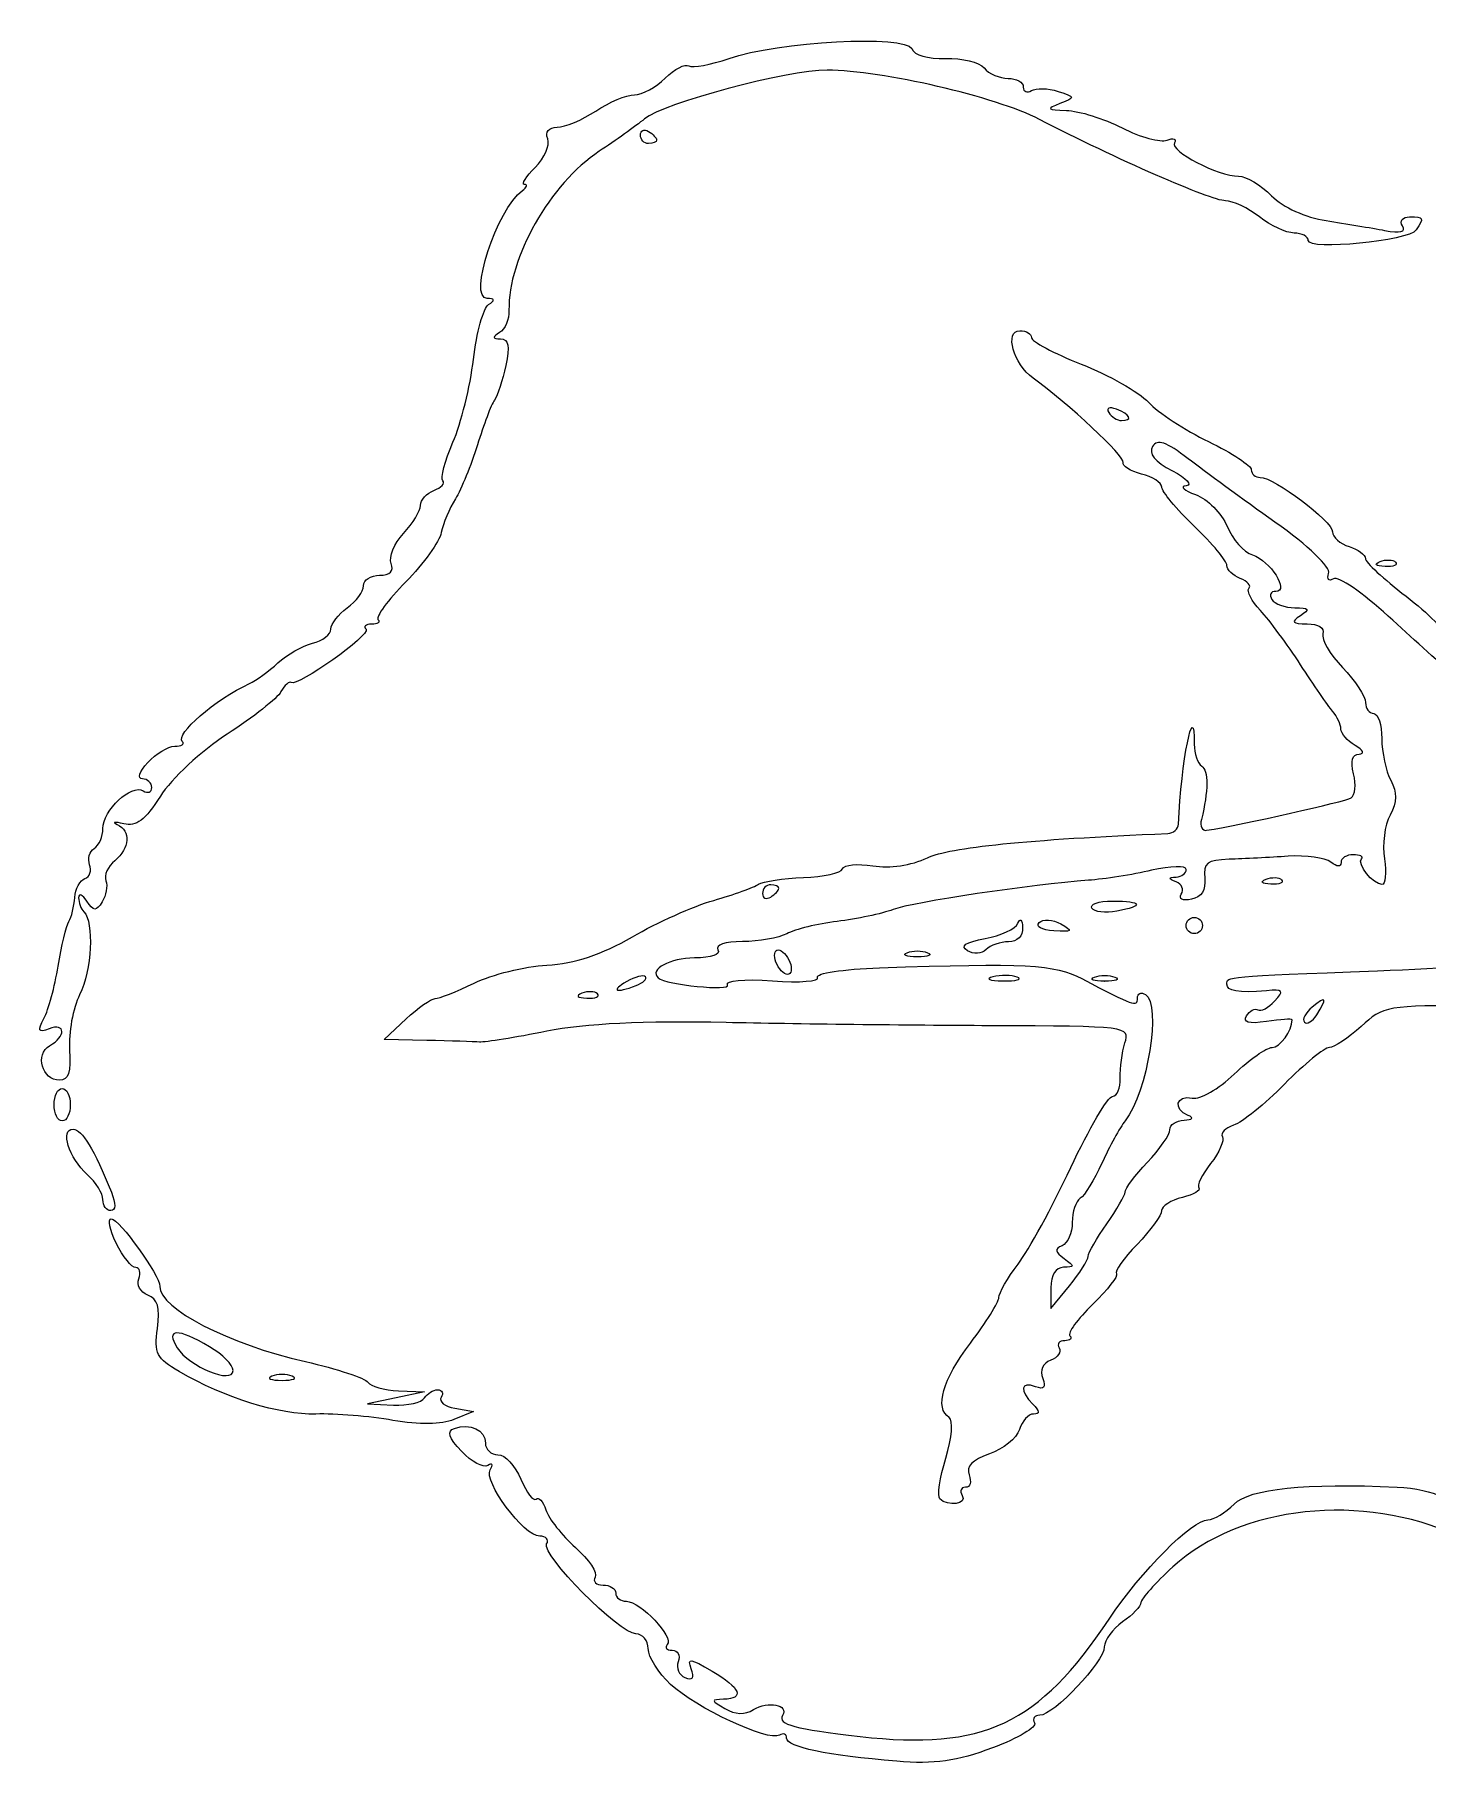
# Model space of a CAD drawing. Extents: x 100 to 384, y 603 to 745.
# Drawn here: x 145.48 to 176.19, y 653.49 to 691.62 of the extents above; entities that cross this region are included whole.
import ezdxf

# ---------------------------------------------------------------- set-up
doc = ezdxf.new("R2010")
doc.units = 0
doc.layers.add('Layer_1', color=7, linetype='CONTINUOUS')

msp = doc.modelspace()

# ---------------------------------------------------------------- linework, layer by layer
at = {"layer": 'Layer_1', "color": 7}
for points in [[(159.015617, 689.214563)], [(161.708814, 672.876573)], [(169.33608, 672.293208)], [(171.046278, 671.799393)], [(162.082108, 670.901797)], [(146.09037, 667.670119)]]:
    msp.add_lwpolyline(points, close=True, dxfattribs=at)
for points in [[(175.934483, 687.310971), (175.936014, 687.310931)], [(169.329192, 683.358627), (169.329759, 683.358259)], [(175.25071, 679.892315), (175.250511, 679.89274)], [(172.736946, 672.890678), (172.736918, 672.890791)], [(167.951214, 671.860772), (167.950335, 671.860913)], [(166.952682, 671.619461), (166.951945, 671.61994)], [(164.940367, 671.289211), (164.941132, 671.289211)], [(158.536732, 670.744128), (158.535456, 670.744043)], [(166.605324, 670.846859), (166.604587, 670.846547)], [(169.069113, 670.750512), (169.070984, 670.750512)], [(157.545513, 670.486289), (157.545825, 670.485835)], [(173.643239, 670.179932), (173.643523, 670.180062)], [(154.128036, 669.446952), (153.187274, 669.469629), (153.671318, 669.918472)], [(147.162064, 665.695103), (147.163141, 665.695222)], [(167.886471, 663.990656), (167.886471, 663.539014), (168.292959, 664.035551)], [(149.337797, 662.693151), (149.337797, 662.694106)], [(150.712174, 662.043835), (150.711976, 662.043835)], [(153.505037, 661.721244), (154.077948, 661.69715), (153.449563, 661.565027), (152.821208, 661.432876), (153.394061, 661.408781)], [(154.748341, 661.339191), (155.154943, 661.267757), (154.724871, 661.089413)]]:
    msp.add_lwpolyline(points, dxfattribs=at)
for points in [[(160.791721, 691.092204), (161.847938, 691.464841), (164.699365, 691.61754), (164.818165, 691.307779)], [(164.818165, 691.307779), (164.87174, 691.164629), (165.169633, 691.078768), (165.564584, 691.092034)], [(159.384518, 690.657795), (159.586345, 690.858913), (159.819466, 690.980618), (159.903995, 690.928333)], [(159.903995, 690.928333), (159.988467, 690.876119), (160.388124, 690.950727), (160.791721, 691.092204)], [(165.564584, 691.092034), (165.924867, 691.10479), (166.306014, 691.009688), (166.411463, 690.882554)], [(158.704713, 690.290969), (158.877343, 690.290969), (159.183456, 690.456767), (159.384518, 690.657795)], [(162.953138, 690.832956), (162.07814, 690.836924), (159.353847, 690.109965), (158.927516, 689.759501)], [(167.635094, 689.74662), (166.667176, 690.248494), (164.168946, 690.828168), (162.953138, 690.832956)], [(166.411463, 690.882554), (166.517762, 690.755391), (166.755107, 690.651332), (166.940606, 690.651332)], [(166.940606, 690.651332), (167.125992, 690.651332), (167.277617, 690.565697), (167.277617, 690.461184)], [(157.851882, 689.933072), (158.14813, 690.129173), (158.531913, 690.290325), (158.704713, 690.290969)], [(167.277617, 690.461184), (167.277617, 690.356699), (167.358688, 690.321379), (167.458751, 690.383032)], [(167.458751, 690.383032), (167.558814, 690.444601), (167.82099, 690.437401), (168.042206, 690.366591)], [(168.042206, 690.366591), (168.432225, 690.242746), (168.433529, 690.23444), (168.08586, 690.098321)], [(157.004719, 689.575187), (157.173948, 689.575187), (157.555718, 689.736818), (157.851882, 689.933072)], [(168.08586, 690.098321), (167.776458, 689.977253), (167.795819, 689.956305), (168.226458, 689.945363)], [(168.226458, 689.945363), (168.501986, 689.93856), (169.055082, 689.76559), (169.455702, 689.56113)], [(156.792971, 689.318481), (156.73316, 689.478043), (156.812814, 689.57445), (157.004719, 689.575187)], [(158.927516, 689.759501), (158.729374, 689.597189), (158.281415, 689.276098), (157.930543, 689.046083)], [(158.836184, 689.40474), (158.836184, 689.509225), (158.916121, 689.544856), (159.015617, 689.483854)], [(159.015617, 689.21462), (158.916404, 689.21462), (158.836184, 689.300254), (158.836184, 689.40474)], [(159.015617, 689.483854), (159.11483, 689.42291), (159.19505, 689.33719), (159.19505, 689.293706)], [(171.732716, 687.953957), (171.415094, 687.957925), (169.297756, 688.884491), (167.635094, 689.74662)], [(169.455702, 689.56113), (169.856351, 689.356837), (170.301674, 689.234638), (170.445305, 689.289769)], [(157.930543, 689.046083), (156.849211, 688.337104), (155.911992, 686.68613), (155.940055, 685.539711)], [(156.518011, 688.690103), (156.723806, 688.895104), (156.846915, 689.177993), (156.792971, 689.318481)], [(159.19505, 689.293706), (159.19505, 689.250251), (159.11483, 689.214563), (159.015617, 689.214563)], [(170.445305, 689.289769), (170.587888, 689.34479), (170.663856, 689.319108), (170.608297, 689.232197)], [(170.608297, 689.232197), (170.497179, 689.054238), (171.571453, 688.4964), (172.024033, 688.4964)], [(156.280751, 688.31441), (156.207617, 688.316326), (156.314767, 688.484914), (156.518011, 688.690103)], [(156.235113, 688.179793), (156.334326, 688.252303), (156.355019, 688.312851), (156.280751, 688.31441)], [(172.024033, 688.4964), (172.185608, 688.4964), (172.513463, 688.302198), (172.750864, 688.064885)], [(155.457768, 685.800913), (155.030786, 685.805732), (155.671217, 687.765427), (156.235113, 688.179793)], [(172.48265, 687.598869), (172.236319, 687.79205), (171.89826, 687.951737), (171.732716, 687.953957)], [(172.750864, 688.064885), (173.005699, 687.80937), (173.497425, 687.585753), (173.95454, 687.516656)], [(173.245623, 687.243779), (173.072993, 687.245695), (172.729434, 687.40575), (172.48265, 687.598869)], [(173.95454, 687.516656), (174.379255, 687.452479), (174.959053, 687.355308), (175.242886, 687.300627)], [(175.636278, 687.400038), (175.56768, 687.512914), (175.635031, 687.598747), (175.792751, 687.598747)], [(175.792751, 687.598747), (176.110146, 687.598747), (176.117318, 687.583723), (175.934483, 687.310971)], [(173.559844, 687.07713), (173.559844, 687.166421), (173.419529, 687.241454), (173.245623, 687.243779)], [(175.936014, 687.310931), (175.775006, 687.067917), (173.559844, 686.849984), (173.559844, 687.07713)], [(175.242886, 687.300627), (175.594411, 687.232936), (175.719957, 687.264712), (175.636278, 687.400038)], [(155.156134, 684.45716), (155.225866, 685.049635), (155.376386, 685.59374), (155.4898, 685.666295)], [(155.4898, 685.666295), (155.636067, 685.759895), (155.626713, 685.798872), (155.457768, 685.800913)], [(155.940055, 685.539711), (155.945724, 685.345255), (155.851614, 685.12432), (155.732559, 685.048728)], [(155.732559, 685.048728), (155.570134, 684.945462), (155.575803, 684.910539), (155.755236, 684.908612)], [(155.755236, 684.908612), (155.930134, 684.90669), (155.960464, 684.750127), (155.869472, 684.322364)], [(167.491264, 684.044121), (167.058811, 684.35278), (166.856247, 685.08974), (167.204001, 685.08974)], [(167.204001, 685.08974), (167.341765, 685.08974), (167.456001, 685.021198), (167.456001, 684.937293)], [(167.456001, 684.937293), (167.456001, 684.853302), (167.950108, 684.590839), (168.554058, 684.353792)], [(154.705255, 682.630654), (154.882987, 683.042757), (155.086033, 683.864691), (155.156134, 684.45716)], [(155.869472, 684.322364), (155.801441, 684.00144), (155.687771, 683.658074), (155.618323, 683.559337)], [(168.554058, 684.353792), (169.158121, 684.116674), (169.824631, 683.738101), (170.035274, 683.512336)], [(169.477217, 682.188602), (169.517752, 682.322), (168.267674, 683.489942), (167.491264, 684.044121)], [(155.618323, 683.559337), (155.549157, 683.460578), (155.380496, 683.016231), (155.244404, 682.571869)], [(169.329759, 683.358259), (169.171019, 683.419516), (169.098735, 683.389582), (169.161664, 683.28779)], [(169.440026, 683.110426), (169.697979, 683.110426), (169.642137, 683.239232), (169.329192, 683.358627)], [(170.035274, 683.512336), (170.247305, 683.286642), (170.842467, 682.896949), (171.360896, 682.646488)], [(169.161664, 683.28779), (169.220625, 683.190221), (169.347617, 683.110426), (169.440026, 683.110426)], [(154.481318, 681.782068), (154.427176, 681.836749), (154.527239, 682.218539), (154.705255, 682.630654)], [(155.244404, 682.571869), (155.108341, 682.127529), (154.88911, 681.592229), (154.757242, 681.382358)], [(170.127513, 682.537796), (170.032552, 682.38464), (170.175702, 682.207628), (170.562603, 682.001592)], [(170.914382, 682.267569), (170.428184, 682.643254), (170.233841, 682.709967), (170.127513, 682.537796)], [(171.360896, 682.646488), (171.879324, 682.396132), (172.3035, 682.116197), (172.3035, 682.024632)], [(169.881211, 681.931414), (169.63573, 681.993295), (169.453123, 682.108835), (169.477217, 682.188602)], [(172.82533, 680.871039), (172.129368, 681.364769), (171.269478, 681.993204), (170.914382, 682.267569)], [(154.285727, 681.569442), (154.447869, 681.631634), (154.536026, 681.727416), (154.481318, 681.782068)], [(170.328943, 681.644874), (170.328943, 681.740544), (170.126833, 681.869605), (169.881211, 681.931414)], [(170.562603, 682.001592), (170.879516, 681.832534), (171.017649, 681.684216), (170.869623, 681.672305)], [(172.3035, 682.024632), (172.3035, 681.933044), (172.391658, 681.857983), (172.499658, 681.857983)], [(172.499658, 681.857983), (172.808493, 681.857983), (174.091198, 680.893594), (174.095422, 680.658197)], [(153.990669, 681.240008), (153.990669, 681.358978), (154.12333, 681.507173), (154.285727, 681.569442)], [(171.047072, 680.780733), (170.652093, 681.160243), (170.328943, 681.549097), (170.328943, 681.644874)], [(170.869623, 681.672305), (170.722505, 681.660116), (170.815765, 681.572129), (171.076836, 681.476403)], [(171.076836, 681.476403), (171.33819, 681.380592), (171.650143, 681.066425), (171.769425, 680.778394)], [(153.615957, 680.621533), (153.822036, 680.842777), (153.990669, 681.121057), (153.990669, 681.240008)], [(154.757242, 681.382358), (154.625431, 681.172424), (154.48625, 680.83905), (154.448323, 680.64143)], [(154.448323, 680.64143), (154.410622, 680.443883), (154.057652, 679.954187), (153.664741, 679.553371)], [(171.765258, 679.916327), (171.765258, 680.012195), (171.44208, 680.401222), (171.047072, 680.780733)], [(171.769425, 680.778394), (171.890181, 680.490346), (172.139403, 680.206133), (172.326319, 680.146781)], [(174.008228, 679.739621), (174.056984, 679.876166), (173.564266, 680.346734), (172.82533, 680.871039)], [(174.095422, 680.658197), (174.096641, 680.541437), (174.260398, 680.394574), (174.458313, 680.3319)], [(153.340997, 679.959312), (153.286288, 680.102263), (153.409595, 680.400326), (153.615957, 680.621533)], [(174.458313, 680.3319), (174.656171, 680.26917), (174.817406, 680.151305), (174.817406, 680.069837)], [(153.087296, 679.699375), (153.322004, 679.699375), (153.407214, 679.786597), (153.340997, 679.959312)], [(172.060373, 679.628733), (171.898515, 679.690953), (171.765258, 679.82044), (171.765258, 679.916327)], [(172.326319, 680.146781), (172.72093, 680.021631), (173.15534, 679.345061), (172.841119, 679.345061)], [(174.817406, 680.069837), (174.817406, 679.988398), (175.221371, 679.613655), (175.71511, 679.237129)], [(175.250511, 679.89274), (175.040181, 679.901528), (174.999645, 679.94382), (175.141094, 680.001222)], [(175.141094, 680.001222), (175.271488, 680.053096), (175.425551, 680.046775), (175.485135, 679.986765)], [(175.485135, 679.986765), (175.543812, 679.927209), (175.438647, 679.884576), (175.25071, 679.892315)], [(152.733844, 679.469598), (152.733844, 679.595825), (152.892867, 679.699375), (153.087296, 679.699375)], [(153.664741, 679.553371), (153.271888, 679.152566), (152.996077, 678.77905), (153.051721, 678.723347)], [(172.250861, 679.410833), (172.307271, 679.46849), (172.222515, 679.566484), (172.060373, 679.628733)], [(174.113677, 679.621643), (174.008795, 679.557382), (173.964574, 679.609738), (174.008228, 679.739621)], [(175.323589, 678.798607), (174.761195, 679.31496), (174.216745, 679.68534), (174.113677, 679.621643)], [(152.374779, 678.981121), (152.572354, 679.123392), (152.733844, 679.343287), (152.733844, 679.469598)], [(172.505696, 678.921338), (172.306987, 679.133115), (172.192864, 679.353282), (172.250861, 679.410833)], [(172.841119, 679.345061), (172.732269, 679.345061), (172.695702, 679.264274), (172.75608, 679.165543)], [(172.75608, 679.165543), (172.815891, 679.066784), (173.043995, 678.984749), (173.260477, 678.983219)], [(175.71511, 679.237129), (176.208849, 678.860609), (176.612786, 678.447955), (176.612786, 678.320118)], [(152.015686, 678.512098), (152.015686, 678.627638), (152.177261, 678.838791), (152.374779, 678.981121)], [(153.051721, 678.723347), (153.10728, 678.667618), (153.046052, 678.62198), (152.913674, 678.62198)], [(173.387866, 677.72857), (173.100574, 678.172924), (172.703667, 678.709658), (172.505696, 678.921338)], [(173.385768, 678.806535), (173.168634, 678.666674), (173.199249, 678.631864), (173.534587, 678.629738)], [(173.260477, 678.983219), (173.580197, 678.981297), (173.603469, 678.947984), (173.385768, 678.806535)], [(178.435406, 676.023511), (177.317762, 676.992694), (176.363138, 677.844023), (175.323589, 678.798607)], [(152.788382, 678.508112), (152.907154, 678.389511), (151.271563, 677.229177), (151.137258, 677.336499)], [(151.608149, 678.199618), (151.832086, 678.255914), (152.015686, 678.396427), (152.015686, 678.512098)], [(152.913674, 678.62198), (152.782146, 678.62198), (152.725737, 678.570814), (152.788382, 678.508112)], [(173.534587, 678.629738), (173.779217, 678.627814), (173.923699, 678.537697), (173.881661, 678.411386)], [(173.881661, 678.411386), (173.841693, 678.292756), (174.036716, 677.957675), (174.315447, 677.666605)], [(150.845148, 677.767113), (151.040738, 677.948757), (151.384014, 678.143361), (151.608149, 678.199618)], [(150.220307, 677.312487), (150.368559, 677.38083), (150.649586, 677.58552), (150.845148, 677.767113)], [(174.094288, 676.703809), (173.992241, 676.823148), (173.6751, 677.28422), (173.387866, 677.72857)], [(174.315447, 677.666605), (174.593809, 677.375544), (174.821261, 677.028192), (174.821261, 676.894723)], [(148.739119, 676.033722), (148.576127, 676.196629), (149.463825, 676.96289), (150.220307, 677.312487)], [(151.137258, 677.336499), (151.095872, 677.370005), (150.994675, 677.278843), (150.913604, 677.133935)], [(150.913604, 677.133935), (150.832817, 676.989028), (150.30013, 676.568511), (149.730452, 676.199455)], [(170.696143, 674.212527), (170.75482, 675.58307), (171.046704, 677.043292), (171.046704, 675.973616)], [(174.821261, 676.894723), (174.821261, 676.761324), (174.901198, 676.652077), (175.000694, 676.652077)], [(174.278823, 676.30877), (174.278823, 676.406735), (174.196052, 676.584553), (174.094288, 676.703809)], [(175.000694, 676.652077), (175.099907, 676.652077), (175.180127, 676.4043), (175.180127, 676.10166)], [(149.730452, 676.199455), (149.16083, 675.830384), (148.496587, 675.214333), (148.254367, 674.830443)], [(174.593044, 675.947574), (174.420414, 676.048317), (174.278823, 676.210771), (174.278823, 676.30877)], [(175.180127, 676.10166), (175.180127, 675.798934), (175.269135, 675.384874), (175.378269, 675.181536)], [(147.976061, 675.570002), (148.154927, 675.767463), (148.423141, 675.929066), (148.572442, 675.929066)], [(148.572442, 675.929066), (148.721545, 675.929066), (148.796663, 675.976263), (148.739119, 676.033722)], [(171.046704, 675.973616), (171.046704, 675.765468), (171.119837, 675.549694), (171.209696, 675.494076)], [(174.557894, 675.324431), (174.488162, 675.607045), (174.526713, 675.755555), (174.679217, 675.759155)], [(174.679217, 675.759155), (174.810745, 675.763123), (174.773894, 675.84238), (174.593044, 675.947574)], [(147.85814, 675.210923), (147.740219, 675.210923), (147.791809, 675.366403), (147.976061, 675.570002)], [(171.209696, 675.494076), (171.361916, 675.39937), (171.358798, 674.943157), (171.204026, 674.317261)], [(174.502619, 674.793488), (174.593044, 674.849415), (174.619689, 675.08835), (174.557894, 675.324431)], [(146.988187, 674.116551), (146.988187, 674.516755), (147.617535, 675.107569), (147.874581, 674.94869)], [(148.065352, 675.020775), (148.065352, 675.12526), (147.971809, 675.210923), (147.85814, 675.210923)], [(147.874581, 674.94869), (147.979746, 674.88372), (148.065352, 674.91646), (148.065352, 675.020775)], [(175.378269, 675.181536), (175.523119, 674.908503), (175.519434, 674.707683), (175.361261, 674.413648)], [(148.254367, 674.830443), (147.919963, 674.300392), (147.725563, 674.15379), (147.446464, 674.221113)], [(171.316562, 674.077195), (172.138297, 674.210367), (174.37163, 674.712533), (174.502619, 674.793488)], [(147.446464, 674.221113), (147.244354, 674.269954), (147.180008, 674.263293), (147.303315, 674.206373)], [(147.303315, 674.206373), (147.610392, 674.065434), (147.585362, 673.686249), (147.250307, 673.408281)], [(170.463986, 674.008432), (170.588426, 674.013251), (170.691608, 674.105547), (170.696143, 674.212527)], [(171.204026, 674.317261), (171.166042, 674.169038), (171.221034, 674.060924), (171.316562, 674.077195)], [(175.361261, 674.413648), (175.243056, 674.194615), (175.188348, 673.760395), (175.236253, 673.448632)], [(146.796282, 673.677386), (146.902014, 673.742639), (146.988187, 673.940186), (146.988187, 674.116551)], [(165.162858, 673.471514), (165.656171, 673.703586), (167.346017, 673.874875), (170.463986, 674.008432)], [(146.696219, 673.319316), (146.646045, 673.450929), (146.690549, 673.612189), (146.796282, 673.677386)], [(147.250307, 673.408281), (147.097803, 673.281658), (147.009362, 673.082637), (147.054149, 672.966051)], [(163.961649, 673.294207), (164.335765, 673.233517), (164.803793, 673.302994), (165.162858, 673.471514)], [(171.814808, 673.438904), (171.326483, 673.422746), (171.240253, 673.356557), (171.276197, 673.023569)], [(173.114351, 673.505915), (172.719343, 673.479269), (172.134584, 673.449222), (171.814808, 673.438904)], [(174.056956, 673.375294), (173.932515, 673.473543), (173.509274, 673.532362), (173.114351, 673.505915)], [(174.550184, 673.540044), (174.403066, 673.540044), (174.281176, 673.462913), (174.281176, 673.368491)], [(174.731318, 673.451887), (174.780641, 673.500557), (174.697586, 673.540044), (174.550184, 673.540044)], [(175.184946, 672.881791), (174.989356, 672.881791), (174.622524, 673.343158), (174.731318, 673.451887)], [(175.236253, 673.448632), (175.285293, 673.13687), (175.261765, 672.881791), (175.184946, 672.881791)], [(146.368534, 672.595441), (146.382707, 672.789699), (146.483337, 672.978078), (146.591337, 673.014155)], [(146.591337, 673.014155), (146.699904, 673.050155), (146.746959, 673.187607), (146.696219, 673.319316)], [(161.442215, 672.88701), (161.541428, 672.954588), (161.98539, 673.021344), (162.429664, 673.035659)], [(162.429664, 673.035659), (162.874052, 673.050115), (163.262597, 673.136118), (163.293041, 673.227507)], [(163.293041, 673.227507), (163.324222, 673.318896), (163.624496, 673.348944), (163.961649, 673.294207)], [(170.106707, 673.19581), (169.687009, 673.099404), (169.060893, 673.000418), (168.715349, 672.975842)], [(170.869708, 673.216503), (170.869708, 673.302053), (170.526404, 673.29301), (170.106707, 673.19581)], [(170.646423, 672.94194), (170.467274, 673.014138), (170.46699, 673.03588), (170.645488, 673.046935)], [(170.645488, 673.046935), (170.769929, 673.054588), (170.869708, 673.131124), (170.869708, 673.216503)], [(171.276197, 673.023569), (171.304543, 672.759578), (171.207882, 672.603735), (170.983463, 672.557477)], [(172.736918, 672.890791), (172.526587, 672.899579), (172.486052, 672.941871), (172.6275, 672.999245)], [(172.6275, 672.999245), (172.757894, 673.051034), (172.912042, 673.044797), (172.971655, 672.985071)], [(174.281176, 673.368491), (174.281176, 673.263269), (174.194719, 673.265792), (174.056956, 673.375294)], [(146.633034, 672.51782), (146.535806, 672.666043), (146.455302, 672.699634), (146.453601, 672.592683)], [(147.054149, 672.966051), (147.09837, 672.849462), (147.059819, 672.64026), (146.972795, 672.501095)], [(160.454795, 672.53387), (160.899154, 672.660493), (161.343456, 672.819443), (161.442215, 672.88701)], [(161.708814, 672.876573), (161.609601, 672.876573), (161.529381, 672.79091), (161.529381, 672.686425)], [(161.529381, 672.686425), (161.529381, 672.581996), (161.609318, 672.546308), (161.708814, 672.60731)], [(161.888247, 672.797429), (161.888247, 672.840913), (161.807743, 672.876573), (161.708814, 672.876573)], [(161.708814, 672.60731), (161.807743, 672.668254), (161.888247, 672.753946), (161.888247, 672.797429)], [(168.715349, 672.975842), (167.474653, 672.888166), (164.846426, 672.494743), (164.406348, 672.330951)], [(170.76066, 672.669558), (170.821037, 672.769395), (170.774833, 672.89188), (170.646423, 672.94194)], [(170.983463, 672.557477), (170.789006, 672.517281), (170.695378, 672.56513), (170.76066, 672.669558)], [(172.971655, 672.985071), (173.030049, 672.925487), (172.92545, 672.882883), (172.736946, 672.890678)], [(146.237289, 672.065957), (146.2954, 672.162931), (146.354644, 672.401237), (146.368534, 672.595441)], [(146.453601, 672.592683), (146.452354, 672.485788), (146.503774, 672.344651), (146.569538, 672.279508)], [(146.569538, 672.279508), (146.796877, 672.052113), (146.742452, 670.988066), (146.475711, 670.4532)], [(146.972795, 672.501095), (146.833897, 672.285436), (146.783724, 672.28793), (146.633034, 672.51782)], [(158.659415, 671.730426), (159.202534, 672.045653), (160.010464, 672.407195), (160.454795, 672.53387)], [(164.406348, 672.330951), (164.160017, 672.239081), (163.604937, 672.121074), (163.173872, 672.068803)], [(168.786839, 672.361977), (168.735249, 672.447441), (168.936792, 672.517457), (169.239986, 672.517457)], [(169.336023, 672.293237), (169.087425, 672.245473), (168.839649, 672.276229), (168.786839, 672.361977)], [(169.239986, 672.517457), (169.906496, 672.517457), (169.952049, 672.411044), (169.33608, 672.293208)], [(146.000597, 671.081664), (146.072597, 671.526011), (146.179463, 671.968947), (146.237289, 672.065957)], [(163.173872, 672.068803), (162.742978, 672.016589), (162.243315, 671.894926), (162.063655, 671.798832)], [(166.436379, 671.691572), (166.784559, 671.757052), (167.109324, 671.908762), (167.158137, 672.029067)], [(167.261601, 671.933653), (167.27294, 671.745603), (167.145097, 671.619461), (166.952682, 671.619461)], [(167.158137, 672.029067), (167.20746, 672.152885), (167.253097, 672.111726), (167.261601, 671.933653)], [(167.950335, 671.860913), (167.686997, 671.877071), (167.541523, 671.957745), (167.62608, 672.042416)], [(167.62608, 672.042416), (167.710836, 672.127172), (167.924171, 672.114331), (168.103434, 672.014013)], [(168.103434, 672.014013), (168.382363, 671.857852), (168.360253, 671.836535), (167.951214, 671.860772)], [(170.866845, 671.978883), (170.866845, 672.077642), (170.946782, 672.158373), (171.046278, 672.158373)], [(171.046278, 671.799393), (170.946782, 671.799393), (170.866845, 671.880209), (170.866845, 671.978883)], [(171.046278, 672.158373), (171.145491, 672.158373), (171.225711, 672.077557), (171.225711, 671.978883)], [(171.225711, 671.978883), (171.225711, 671.880152), (171.145491, 671.799393), (171.046278, 671.799393)], [(156.777012, 671.105231), (157.388219, 671.140806), (157.984997, 671.338919), (158.659415, 671.730426)], [(161.086156, 671.623906), (160.698064, 671.623906), (160.480193, 671.551509), (160.546326, 671.444416)], [(162.063655, 671.798832), (161.884222, 671.702737), (161.444001, 671.623906), (161.086156, 671.623906)], [(166.044036, 671.424066), (165.878209, 671.526794), (165.999249, 671.60965), (166.436379, 671.691572)], [(166.951945, 671.61994), (166.774779, 671.61994), (166.551352, 671.542554), (166.456732, 671.447877)], [(155.172461, 670.71024), (155.562849, 670.898801), (156.284833, 671.076595), (156.777012, 671.105231)], [(160.029003, 671.264926), (159.491242, 671.264926), (159.024631, 671.008759), (159.226656, 670.824641)], [(160.546326, 671.444416), (160.611239, 671.337918), (160.40346, 671.264926), (160.029003, 671.264926)], [(161.824439, 671.171088), (161.76888, 671.319312), (161.79014, 671.44038), (161.874612, 671.44038)], [(162.082108, 670.901797), (161.997069, 670.901797), (161.880282, 671.023091), (161.824439, 671.171088)], [(161.874612, 671.44038), (161.959085, 671.44038), (162.076439, 671.319085), (162.132282, 671.171088)], [(162.132282, 671.171088), (162.187841, 671.022865), (162.166581, 670.901797), (162.082108, 670.901797)], [(164.109759, 671.046537), (167.329208, 671.158534), (167.964593, 671.124263), (168.568685, 670.807604)], [(164.941132, 671.289211), (164.694801, 671.289211), (164.593264, 671.329973), (164.716628, 671.379834)], [(164.716628, 671.379834), (164.841069, 671.429752), (165.042017, 671.429752), (165.165437, 671.379834)], [(165.165437, 671.379834), (165.289595, 671.32986), (165.190949, 671.289211), (164.940367, 671.289211)], [(166.456732, 671.447877), (166.360921, 671.352463), (166.177236, 671.34223), (166.044036, 671.424066)], [(175.084968, 670.980898), (176.566099, 671.037704), (178.006808, 671.132381), (178.286417, 671.191824)], [(145.689664, 669.93232), (145.788877, 670.120002), (145.928625, 670.637302), (146.000597, 671.081664)], [(154.309028, 670.367313), (154.3935, 670.367313), (154.782102, 670.521603), (155.172461, 670.71024)], [(158.535456, 670.744043), (158.171545, 670.532295), (158.288559, 670.4813), (158.739834, 670.654638)], [(158.948464, 670.850512), (158.902543, 670.896831), (158.718008, 670.848596), (158.536732, 670.744128)], [(158.739834, 670.654638), (158.899425, 670.716207), (158.993252, 670.804364), (158.948464, 670.850512)], [(159.226656, 670.824641), (159.395034, 670.670464), (160.849604, 670.526138), (160.759151, 670.672562)], [(160.759151, 670.672562), (160.700757, 670.768968), (161.110307, 670.804656), (161.748952, 670.758565)], [(161.748952, 670.758565), (162.353696, 670.714798), (162.797233, 670.749778), (162.743374, 670.837595)], [(162.743374, 670.837595), (162.691217, 670.92442), (163.304719, 671.018502), (164.109759, 671.046537)], [(166.604587, 670.846547), (166.429689, 670.800994), (166.529752, 670.760827), (166.826256, 670.757255)], [(167.14385, 670.840055), (167.021393, 670.889378), (166.779967, 670.892185), (166.605324, 670.846859)], [(166.826256, 670.757255), (167.12259, 670.753287), (167.265456, 670.790761), (167.14385, 670.840055)], [(168.568685, 670.807604), (169.716688, 670.205718), (169.792543, 670.179025), (169.792543, 670.376234)], [(169.070984, 670.750512), (168.824937, 670.750512), (168.72306, 670.791274), (168.84563, 670.840994)], [(168.84563, 670.840994), (168.970071, 670.89094), (169.171019, 670.89094), (169.294467, 670.840994)], [(169.294467, 670.840994), (169.418908, 670.791161), (169.319979, 670.750512), (169.069113, 670.750512)], [(171.763529, 670.687274), (171.763529, 670.856417), (171.708537, 670.851541), (175.084968, 670.980898)], [(146.475711, 670.4532), (146.328026, 670.156954), (146.22768, 669.611611), (146.253192, 669.241315)], [(153.671318, 669.918472), (153.937491, 670.165427), (154.224527, 670.367313), (154.309028, 670.367313)], [(157.545825, 670.485835), (157.403526, 670.428434), (157.444628, 670.385914), (157.655242, 670.377382)], [(157.889667, 670.471832), (157.831274, 670.531416), (157.674234, 670.537964), (157.545513, 670.486289)], [(157.655242, 670.377382), (157.844597, 670.369728), (157.950499, 670.411936), (157.889667, 670.471832)], [(169.971976, 670.456908), (170.327781, 670.236854), (170.016763, 668.314077), (169.522231, 667.674068)], [(169.792543, 670.376234), (169.792543, 670.481541), (169.87248, 670.517853), (169.971976, 670.456908)], [(172.638074, 670.542055), (172.006798, 670.48933), (171.763529, 670.529299), (171.763529, 670.687274)], [(172.817507, 670.311371), (173.030956, 670.541403), (173.005727, 670.572669), (172.638074, 670.542055)], [(173.745286, 670.009258), (173.984814, 670.389321), (173.957318, 670.438976), (173.643239, 670.179932)], [(172.636373, 669.86276), (172.24111, 669.804735), (172.110433, 669.840934), (172.199894, 669.986408)], [(172.199894, 669.986408), (172.26906, 670.10002), (172.382729, 670.159803), (172.44906, 670.119041)], [(172.44906, 670.119041), (172.51539, 670.078477), (172.681784, 670.164962), (172.817507, 670.311371)], [(173.643523, 670.180062), (173.49442, 670.055224), (173.416184, 669.906235), (173.474294, 669.8491)], [(173.474294, 669.8491), (173.530137, 669.791869), (173.65316, 669.864124), (173.745286, 670.009258)], [(177.308294, 670.212992), (175.311485, 670.219795), (175.204619, 670.200236), (174.723664, 669.754973)], [(145.800499, 669.702175), (145.563239, 669.611069), (145.543113, 669.652994), (145.689664, 669.93232)], [(145.814672, 669.328795), (146.182184, 669.534392), (146.170902, 669.844108), (145.800499, 669.702175)], [(156.774234, 669.64722), (156.083063, 669.508719), (155.416637, 669.402051), (155.293189, 669.409988)], [(160.724058, 669.839692), (158.908042, 669.879802), (157.621737, 669.816731), (156.774234, 669.64722)], [(166.526152, 669.770385), (164.816209, 669.776054), (162.205217, 669.807264), (160.724058, 669.839692)], [(169.517582, 669.390545), (169.634086, 669.753765), (169.579661, 669.760379), (166.526152, 669.770385)], [(173.200467, 669.90168), (173.200467, 669.926341), (172.947334, 669.908483), (172.636373, 669.86276)], [(172.76002, 669.289711), (172.936335, 669.289711), (173.200467, 669.656809), (173.200467, 669.90168)], [(174.723664, 669.754973), (174.447853, 669.499174), (174.132754, 669.289402), (174.023734, 669.288651)], [(146.034641, 668.56805), (145.648562, 668.56805), (145.48248, 669.142789), (145.814672, 669.328795)], [(146.253192, 669.241315), (146.286074, 668.748127), (146.22768, 668.56805), (146.034641, 668.56805)], [(155.293189, 669.409988), (155.169598, 669.417642), (154.645415, 669.4355), (154.128036, 669.446952)], [(169.412984, 668.616919), (169.407315, 668.839042), (169.452386, 669.187227), (169.517582, 669.390545)], [(171.926379, 668.701157), (172.262426, 669.024867), (172.637535, 669.289711), (172.76002, 669.289711)], [(174.023734, 669.288651), (173.914033, 669.288152), (173.470864, 668.926219), (173.037504, 668.484896)], [(169.244889, 668.212965), (169.34637, 668.212965), (169.421488, 668.39478), (169.412984, 668.616919)], [(171.001123, 668.17571), (171.17602, 668.140673), (171.58642, 668.373653), (171.926379, 668.701157)], [(173.037504, 668.484896), (172.604115, 668.043573), (172.097932, 667.634406), (171.912745, 667.575626)], [(145.910937, 668.029201), (145.910937, 668.226634), (145.991724, 668.388283), (146.09037, 668.388283)], [(146.09037, 668.388283), (146.189015, 668.388283), (146.269803, 668.226736), (146.269803, 668.029201)], [(168.323488, 666.642008), (168.729863, 667.50603), (169.1446, 668.212965), (169.244889, 668.212965)], [(170.911264, 667.792783), (170.569406, 667.930774), (170.643674, 668.247491), (171.001123, 668.17571)], [(146.09037, 667.670119), (145.991441, 667.670119), (145.910937, 667.831666), (145.910937, 668.029201)], [(146.269803, 668.029201), (146.269803, 667.83174), (146.189299, 667.670119), (146.09037, 667.670119)], [(169.522231, 667.674068), (169.406861, 667.525844), (169.177141, 667.105231), (169.009699, 666.739128)], [(170.507837, 667.478307), (170.507837, 667.585882), (170.648152, 667.680446), (170.821973, 667.688185)], [(170.821973, 667.688185), (171.00991, 667.696972), (171.04591, 667.738755), (170.911264, 667.792783)], [(146.646782, 666.486822), (146.237885, 666.856885), (146.038382, 667.491058), (146.331513, 667.489082)], [(146.331513, 667.489082), (146.526253, 667.488135), (146.800278, 667.037123), (147.176237, 666.099065)], [(170.014042, 666.759546), (170.285601, 667.047263), (170.507837, 667.370699), (170.507837, 667.478307)], [(171.666697, 667.323315), (171.715737, 667.243321), (171.5998, 666.977145), (171.406193, 666.731894)], [(171.912745, 667.575626), (171.727642, 667.516864), (171.616524, 667.403308), (171.666697, 667.323315)], [(167.161567, 664.515496), (167.393157, 664.82106), (167.917141, 665.777985), (168.323488, 666.642008)], [(169.009699, 666.739128), (168.842738, 666.373031), (168.626965, 666.024897), (168.530786, 665.965497)], [(169.520077, 666.102396), (169.520219, 666.176097), (169.74288, 666.471835), (170.014042, 666.759546)], [(171.406193, 666.731894), (171.212587, 666.486612), (171.097047, 666.24448), (171.148241, 666.193748)], [(146.98796, 665.936592), (146.98796, 666.069282), (146.834606, 666.316998), (146.646782, 666.486822)], [(171.148241, 666.193748), (171.197847, 666.143178), (171.034004, 666.049861), (170.783252, 665.986762)], [(147.163141, 665.695222), (147.067047, 665.695222), (146.98796, 665.803874), (146.98796, 665.936592)], [(147.176237, 666.099065), (147.278285, 665.845591), (147.273182, 665.695103), (147.162064, 665.695103)], [(168.530786, 665.965497), (168.434691, 665.906224), (168.355888, 665.667028), (168.355888, 665.434219)], [(169.116111, 665.40204), (169.338348, 665.713528), (169.519878, 666.028678), (169.520077, 666.102396)], [(170.783252, 665.986762), (170.532669, 665.923663), (170.326108, 665.791994), (170.326108, 665.694281)], [(147.282735, 664.976531), (147.134767, 665.272783), (147.086011, 665.515148), (147.173034, 665.515148)], [(147.173034, 665.515148), (147.347365, 665.515157), (148.242943, 664.267269), (148.242943, 664.024348)], [(168.355888, 665.434219), (168.355888, 665.201494), (168.254124, 664.969963), (168.131384, 664.919878)], [(168.705995, 664.683891), (168.708518, 664.767513), (168.894215, 665.090558), (169.116111, 665.40204)], [(170.326108, 665.694281), (170.326108, 665.596542), (170.08403, 665.262147), (169.785797, 664.951241)], [(147.712184, 664.437915), (147.623743, 664.437915), (147.43042, 664.68022), (147.282735, 664.976531)], [(168.131384, 664.919878), (167.963289, 664.85145), (167.974061, 664.781604), (168.176171, 664.638341)], [(168.176171, 664.638341), (168.413148, 664.470303), (168.412014, 664.447541), (168.164833, 664.445047)], [(168.292959, 664.035551), (168.517463, 664.308612), (168.702367, 664.600385), (168.705995, 664.683891)], [(169.785797, 664.951241), (169.488584, 664.640331), (169.283327, 664.348243), (169.329447, 664.302152)], [(147.778231, 664.191726), (147.829822, 664.32708), (147.800908, 664.437915), (147.712184, 664.437915)], [(166.738411, 663.778287), (166.738411, 663.878237), (166.928899, 664.209938), (167.161567, 664.515496)], [(168.164833, 664.445047), (167.987951, 664.443133), (167.886471, 664.277717), (167.886471, 663.990656)], [(169.329447, 664.302152), (169.375368, 664.256032), (169.139809, 663.953006), (168.806086, 663.628669)], [(147.978074, 663.832672), (147.816215, 663.894808), (147.726357, 664.056298), (147.778231, 664.191726)], [(148.242943, 664.024348), (148.242943, 663.530913), (149.746326, 662.754093), (151.452159, 662.366117)], [(148.188688, 663.096988), (148.25105, 663.561462), (148.197192, 663.748447), (147.978074, 663.832672)], [(166.110055, 662.773654), (166.455711, 663.226282), (166.738411, 663.678369), (166.738411, 663.778287)], [(168.806086, 663.628669), (168.471995, 663.304337), (168.246527, 662.991222), (168.304978, 662.932862)], [(148.667771, 662.146926), (148.171822, 662.435237), (148.11476, 662.548411), (148.188688, 663.096988)], [(149.337797, 662.694106), (148.635967, 663.108676), (148.358398, 663.100534), (148.62528, 662.672279)], [(165.643671, 661.132035), (165.316524, 661.334372), (165.498537, 661.971342), (166.110055, 662.773654)], [(168.190174, 662.826818), (168.068285, 662.826818), (168.01471, 662.754506), (168.068568, 662.666179)], [(168.304978, 662.932862), (168.362237, 662.874469), (168.310647, 662.826818), (168.190174, 662.826818)], [(148.62528, 662.672279), (148.887201, 662.252709), (149.85923, 661.857205), (149.85923, 662.170141)], [(149.85923, 662.170141), (149.85923, 662.288431), (149.624521, 662.523752), (149.337797, 662.693151)], [(151.452159, 662.366117), (152.153563, 662.206669), (152.773472, 662.001545), (152.829797, 661.910457)], [(167.880915, 662.395329), (167.706867, 662.328346), (167.638269, 662.172384), (167.704316, 661.997449)], [(168.068568, 662.666179), (168.12186, 662.577851), (168.037104, 662.455848), (167.880915, 662.395329)], [(151.68426, 661.211076), (150.886817, 661.186981), (149.667182, 661.565897), (148.667771, 662.146926)], [(150.711976, 662.043835), (150.588386, 661.99386), (150.689299, 661.953353), (150.93648, 661.953353)], [(151.160984, 662.043835), (151.037393, 662.09364), (150.835567, 662.09364), (150.712174, 662.043835)], [(150.93648, 661.953353), (151.183378, 661.953353), (151.284376, 661.994116), (151.160984, 662.043835)], [(167.704316, 661.997449), (167.781986, 661.792051), (167.737765, 661.739525), (167.544159, 661.813736)], [(152.829797, 661.910457), (152.885923, 661.819351), (153.189938, 661.73417), (153.505037, 661.721244)], [(153.394061, 661.408781), (153.709189, 661.395175), (154.016946, 661.466013), (154.077948, 661.564743)], [(154.077948, 661.564743), (154.138609, 661.663531), (154.26957, 661.744233), (154.368471, 661.744233)], [(154.368471, 661.744233), (154.4674, 661.744233), (154.501699, 661.669172), (154.444723, 661.577443)], [(154.444723, 661.577443), (154.38803, 661.485742), (154.524376, 661.378564), (154.748341, 661.339191)], [(167.544159, 661.813736), (167.21911, 661.938375), (167.188524, 661.726372), (167.48945, 661.426413)], [(153.378329, 661.071555), (152.874641, 661.160846), (152.112263, 661.223605), (151.68426, 661.211076)], [(167.503623, 661.211036), (167.390521, 661.211036), (167.251623, 661.056151), (167.19099, 660.866964)], [(167.48945, 661.426413), (167.641671, 661.273143), (167.645639, 661.211036), (167.503623, 661.211036)], [(154.724871, 661.089413), (154.450477, 660.975035), (153.961926, 660.968657), (153.378329, 661.071555)], [(154.897075, 660.386622), (154.608622, 660.693694), (154.565308, 660.830244), (154.736351, 660.893258)], [(154.736351, 660.893258), (155.080987, 661.020222), (155.41933, 660.859469), (155.41933, 660.568618)], [(165.568269, 660.24017), (165.704049, 660.692835), (165.736363, 661.074795), (165.643671, 661.132035)], [(167.19099, 660.866964), (167.13203, 660.677751), (166.833711, 660.436398), (166.530376, 660.330686)], [(155.41933, 660.568618), (155.41933, 660.4287), (155.544622, 660.314237), (155.697409, 660.314237)], [(155.473217, 660.078244), (155.373154, 660.016675), (155.114323, 660.155403), (154.897075, 660.386622)], [(155.526792, 659.983907), (155.598792, 660.100694), (155.575548, 660.141683), (155.473217, 660.078244)], [(155.697409, 660.314237), (155.850197, 660.314237), (156.077734, 660.070542), (156.203025, 659.772643)], [(165.435608, 659.342256), (165.378348, 659.40065), (165.436543, 659.804709), (165.568269, 660.24017)], [(166.530376, 660.330686), (166.149286, 660.197911), (166.011239, 660.05462), (166.083296, 659.866836)], [(156.61813, 658.51882), (156.26706, 658.51882), (155.367598, 659.726365), (155.526792, 659.983907)], [(156.203025, 659.772643), (156.329734, 659.474768), (156.478552, 659.278877), (156.53706, 659.337335)], [(166.083296, 659.866836), (166.139705, 659.717393), (166.105973, 659.595163), (166.003642, 659.595163)], [(171.927513, 659.225503), (172.267841, 659.565901), (173.494987, 659.694489), (175.516713, 659.601632)], [(156.53706, 659.337335), (156.594319, 659.395843), (156.692115, 659.287757), (156.754193, 659.097411)], [(165.930792, 659.415674), (166.04928, 659.225582), (165.616345, 659.161576), (165.435608, 659.342256)], [(166.003642, 659.595163), (165.901595, 659.595163), (165.86928, 659.514348), (165.930792, 659.415674)], [(176.843384, 658.519554), (174.788691, 659.490327), (172.050395, 659.195178), (170.575472, 657.843928)], [(175.516713, 659.601632), (176.344061, 659.563591), (176.927998, 659.257064), (176.585686, 659.040344)], [(156.754193, 659.097411), (156.813437, 658.90698), (157.107617, 658.53417), (157.405226, 658.268977)], [(171.347431, 658.877355), (171.476691, 658.877355), (171.735976, 659.034139), (171.927513, 659.225503)], [(156.769784, 658.347381), (156.827044, 658.441718), (156.758445, 658.51882), (156.61813, 658.51882)], [(169.16654, 656.68714), (169.881523, 657.757046), (170.996984, 658.877355), (171.347431, 658.877355)], [(158.737425, 656.364433), (158.380316, 656.364433), (156.632814, 658.125655), (156.769784, 658.347381)], [(157.405226, 658.268977), (157.702893, 658.00374), (157.898398, 657.709157), (157.839749, 657.614242)], [(170.575472, 657.843928), (170.187863, 657.488801), (169.870694, 657.133384), (169.870694, 657.054125)], [(157.839749, 657.614242), (157.782206, 657.51931), (157.859592, 657.441669), (158.012946, 657.441669)], [(158.012946, 657.441669), (158.166017, 657.441669), (158.292726, 657.360882), (158.292726, 657.262179)], [(158.292726, 657.262179), (158.292726, 657.16342), (158.400726, 657.082689), (158.529702, 657.082689)], [(158.529702, 657.082689), (158.837885, 657.082689), (159.589094, 656.285462), (159.430354, 656.126802)], [(169.870694, 657.054125), (169.870694, 656.974896), (169.68871, 656.782679), (169.466644, 656.627071)], [(163.679658, 654.102859), (166.405793, 653.79363), (167.613069, 654.362144), (169.16654, 656.68714)], [(169.466644, 656.627071), (169.244408, 656.471364), (169.062763, 656.22352), (169.062763, 656.076093)], [(159.008984, 656.038947), (159.008984, 656.217899), (158.88596, 656.364433), (158.737425, 656.364433)], [(159.502694, 655.252047), (159.231135, 655.505804), (159.008984, 655.85994), (159.008984, 656.038947)], [(159.430354, 656.126802), (159.36459, 656.059989), (159.410511, 656.005365), (159.538354, 656.005365)], [(159.538354, 656.005365), (159.66563, 656.005365), (159.723173, 655.890931), (159.669882, 655.750871)], [(159.958165, 655.593517), (159.863488, 655.839819), (159.929535, 655.832874), (160.416215, 655.545555)], [(169.062763, 656.076093), (169.062763, 655.75241), (167.947642, 654.569104), (167.642578, 654.569104)], [(159.669882, 655.750871), (159.617441, 655.610868), (159.684055, 655.453454), (159.819834, 655.400959)], [(159.819834, 655.400959), (159.989913, 655.335366), (160.034984, 655.39614), (159.958165, 655.593517)], [(160.416215, 655.545555), (161.048398, 655.17211), (161.146874, 654.930907), (160.669916, 654.922627)], [(161.901031, 654.13228), (161.66037, 653.982866), (160.063245, 654.728196), (159.502694, 655.252047)], [(160.669916, 654.922627), (160.387302, 654.917808), (160.390137, 654.896548), (160.701381, 654.718051)], [(160.701381, 654.718051), (160.93042, 654.584907), (161.138993, 654.577311), (161.329765, 654.694523)], [(161.329765, 654.694523), (161.649995, 654.892353), (162.116663, 654.799122), (161.972549, 654.566057)], [(161.972549, 654.566057), (161.85066, 654.371203), (162.239006, 654.266285), (163.679658, 654.102859)], [(167.527491, 654.403164), (167.582483, 654.312002), (167.166414, 654.063897), (166.599882, 653.851911)], [(167.642578, 654.569104), (167.522105, 654.569104), (167.472499, 654.494468), (167.527491, 654.403164)], [(162.060055, 654.064475), (162.060055, 654.156204), (161.988905, 654.18645), (161.901031, 654.13228)], [(164.488241, 653.556121), (162.956682, 653.683453), (162.060055, 653.87067), (162.060055, 654.064475)], [(166.599882, 653.851911), (165.809412, 653.556183), (165.31814, 653.487355), (164.488241, 653.556121)]]:
    msp.add_open_spline(points, degree=3, dxfattribs=at)

doc.saveas('drawing.dxf')
